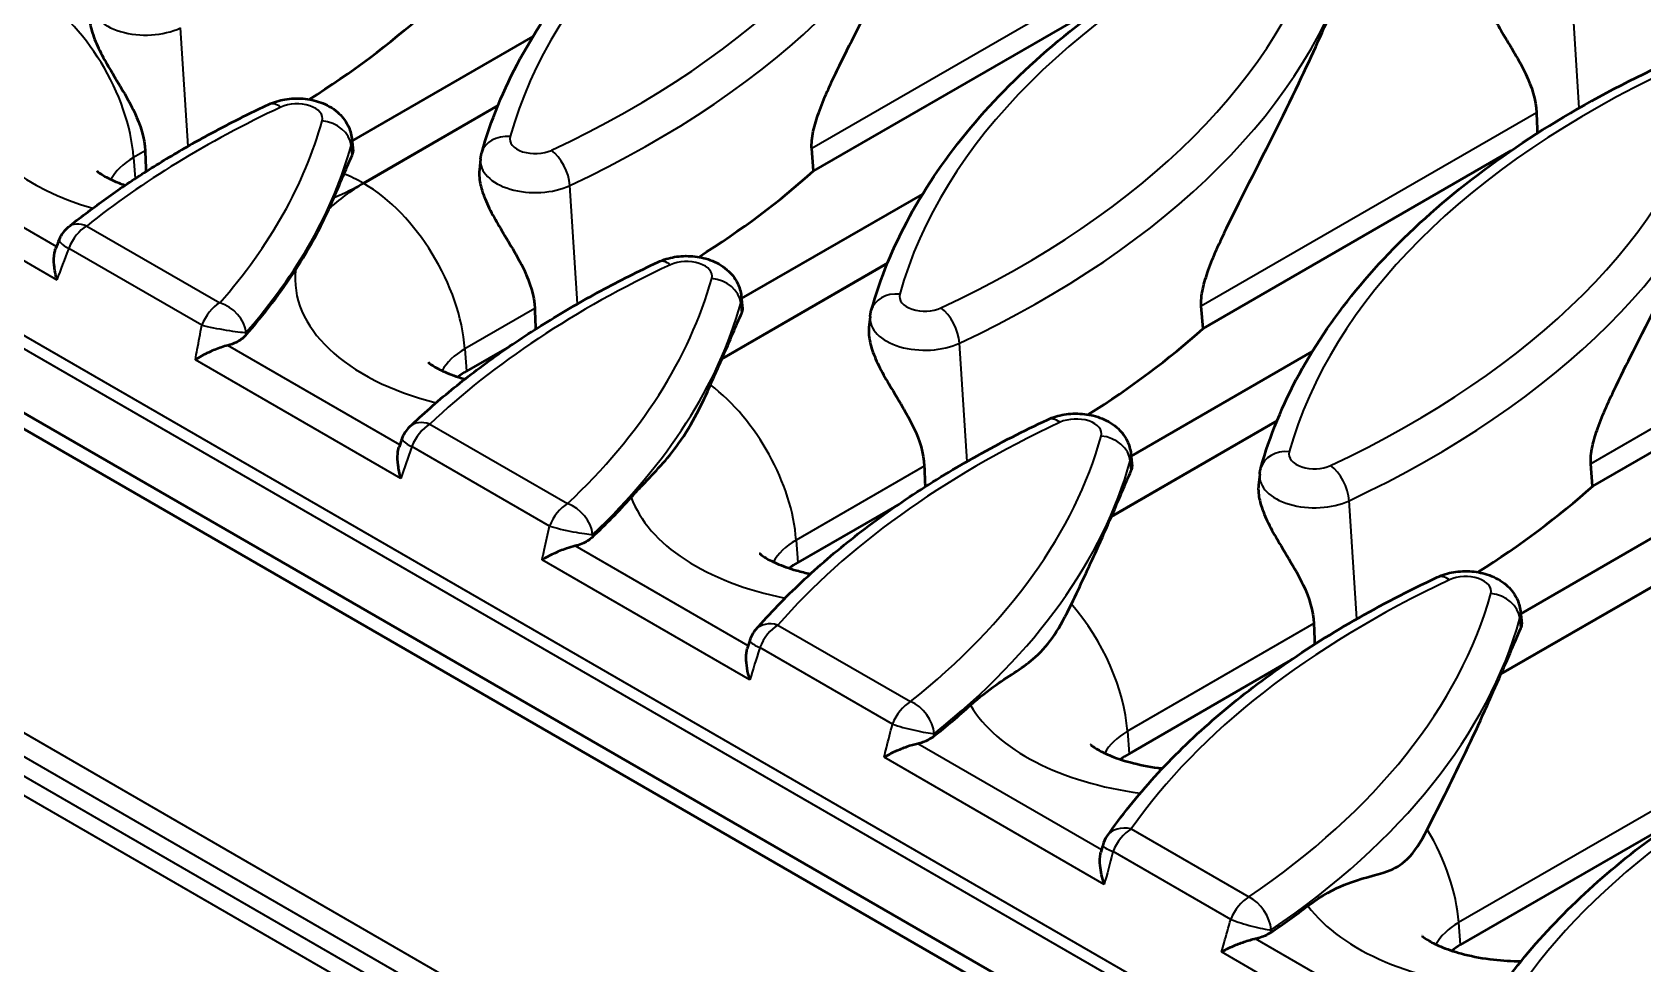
# Model space of a CAD drawing. Header units: millimetres. Extents: x 0 to 1485, y 0 to 1050.
# Drawn here: x 74.41 to 115.34, y 285 to 308.67 of the extents above; entities that cross this region are included whole.
import ezdxf

# ---------------------------------------------------------------- set-up
doc = ezdxf.new("R2010")
doc.units = ezdxf.units.MM
doc.header["$LTSCALE"] = 2.5
doc.layers.add('Sichtbar (ISO)', color=7, linetype='Continuous', lineweight=50)
doc.layers.add('Sichtbar schmal (ISO)', color=7, linetype='Continuous', lineweight=35)

msp = doc.modelspace()

# ---------------------------------------------------------------- linework, layer by layer
at = {"layer": 'Sichtbar (ISO)'}
for p, q in [((102.095, 309.667), (94.264, 305.146)), ((82.536, 305.904), (87.138, 308.561)), ((82.53, 305.967), (82.564, 305.649)), ((85.803, 305.448), (85.773, 305.174)), ((94.264, 305.146), (94.219, 305.712)), ((111.994, 305.662), (104.164, 301.141)), ((63.837, 304.977), (240.26, 203.119)), ((416.86, 100.751), (63.307, 304.875)), ((92.436, 301.9), (97.038, 304.556)), ((92.429, 301.962), (92.463, 301.645)), ((104.164, 301.141), (104.118, 301.708)), ((121.894, 301.657), (114.063, 297.136)), ((95.702, 301.444), (95.673, 301.169)), ((86.539, 300.685), (85.446, 300.054)), ((102.335, 297.895), (106.937, 300.552)), ((102.329, 297.957), (102.363, 297.64)), ((114.063, 297.136), (114.018, 297.703)), ((105.602, 297.439), (105.572, 297.164)), ((96.438, 296.68), (93.864, 295.194)), ((112.235, 293.89), (116.837, 296.547)), ((112.228, 293.953), (112.262, 293.635)), ((106.338, 292.676), (102.282, 290.334)), ((116.237, 288.671), (110.7, 285.474))]:
    msp.add_line(p, q, dxfattribs=at)
for centre, start, end in [((75.796, 303.132), 128.7402, 159.0188), ((84.515, 298.097), 133.5724, 160.878), ((93.359, 292.991), 138.9686, 162.8004), ((102.336, 287.809), 145.0473, 164.8271)]:
    msp.add_arc(centre, 0.75, start, end, dxfattribs=at)
for centre, major_axis, ratio, start_param, end_param in [((60.472, 318.025), (28.411, 0), 0.57735, 5.542918, 5.711515), ((70.371, 314.02), (28.411, 0), 0.57735, 5.542918, 5.711515), ((54.815, 308.305), (28.061, 0), 0.57735, 6.025566, 6.044259), ((154.095, 258.561), (-9.869, -110.703), 0.790547, 4.366822, 4.369148), ((54.815, 308.305), (28.061, 0), 0.57735, 5.812797, 5.926269), ((80.271, 310.016), (28.411, 0), 0.57735, 5.542918, 5.711515), ((87.037, 299.136), (-2.25, 0), 0.57735, 5.497787, 5.645887), ((64.714, 304.3), (28.061, 0), 0.57735, 6.037665, 6.038748), ((162.551, 258.413), (-9.681, -108.352), 0.790346, 4.406458, 4.408644), ((90.17, 306.011), (28.411, 0), 0.57735, 5.542918, 5.711515), ((64.714, 304.3), (28.061, 0), 0.57735, 5.733068, 5.805354), ((74.614, 300.295), (28.061, 0), 0.57735, 6.037665, 6.038748), ((95.455, 294.276), (-2.25, 0), 0.57735, 5.497787, 5.645887), ((169.849, 258.772), (-9.344, -104.432), 0.790213, 4.447753, 4.449817), ((84.513, 296.291), (28.061, 0), 0.57735, 6.037665, 6.038748), ((74.614, 300.295), (28.061, 0), 0.57735, 5.654837, 5.714066), ((103.873, 289.415), (-2.25, 0), 0.57735, 5.497787, 5.645887), ((175.942, 259.512), (-8.856, -98.925), 0.790158, 4.491591, 4.493542), ((84.513, 296.291), (28.061, 0), 0.57735, 5.577567, 5.631766), ((112.291, 284.555), (-2.25, 0), 0.57735, 5.497787, 5.645887)]:
    msp.add_ellipse(centre, major_axis=major_axis, ratio=ratio, start_param=start_param, end_param=end_param, dxfattribs=at)
for points, knots in [([(85.833, 305.605), (86.059, 306.419), (86.388, 307.22), (87.236, 308.775), (87.755, 309.53), (88.97, 310.978), (89.665, 311.673), (91.214, 312.99), (92.068, 313.613), (93.917, 314.777), (94.912, 315.318), (95.967, 315.814)], [5.6570493, 5.6570493, 5.6570493, 5.6570493, 5.8027839, 5.8027839, 5.9485186, 5.9485186, 6.0942532, 6.0942532, 6.2399879, 6.2399879, 6.3857225, 6.3857225, 6.3857225, 6.3857225]), ([(94.219, 305.712), (94.214, 305.776), (94.214, 305.846), (94.228, 305.994), (94.241, 306.073), (94.292, 306.312), (94.344, 306.475), (94.524, 306.98), (94.69, 307.34), (95.027, 308.042), (95.199, 308.382), (95.813, 309.591), (96.286, 310.519), (97.044, 312.109), (97.347, 312.787), (97.59, 313.348)], [0.001445, 0.001445, 0.001445, 0.001445, 0.046776, 0.046776, 0.093551, 0.093551, 0.187102, 0.187102, 0.417891, 0.417891, 0.64868, 0.64868, 1.339149, 1.339149, 1.926999, 1.926999, 1.926999, 1.926999]), ([(95.732, 301.601), (95.959, 302.415), (96.287, 303.215), (97.135, 304.77), (97.655, 305.525), (98.869, 306.974), (99.564, 307.668), (101.113, 308.986), (101.968, 309.609), (103.817, 310.773), (104.812, 311.314), (105.867, 311.809)], [5.6570493, 5.6570493, 5.6570493, 5.6570493, 5.8027839, 5.8027839, 5.9485186, 5.9485186, 6.0942532, 6.0942532, 6.2399879, 6.2399879, 6.3857225, 6.3857225, 6.3857225, 6.3857225]), ([(111.229, 310.15), (111.222, 310.087), (111.222, 310.019), (111.239, 309.826), (111.271, 309.696), (111.36, 309.431), (111.429, 309.274), (111.589, 308.962), (111.679, 308.806), (111.968, 308.317), (112.194, 307.962), (112.519, 307.281), (112.621, 306.949), (112.635, 306.625)], [3.8013839, 3.8013839, 3.8013839, 3.8013839, 3.8486369, 3.8486369, 3.9329934, 3.9329934, 4.0314686, 4.0314686, 4.1299438, 4.1299438, 4.3729414, 4.3729414, 4.5970062, 4.5970062, 4.5970062, 4.5970062]), ([(75.874, 309.178), (75.867, 309.115), (75.867, 309.047), (75.884, 308.854), (75.915, 308.724), (76.005, 308.459), (76.074, 308.302), (76.234, 307.99), (76.324, 307.834), (76.613, 307.345), (76.839, 306.99), (77.163, 306.309), (77.266, 305.977), (77.279, 305.653)], [3.8013839, 3.8013839, 3.8013839, 3.8013839, 3.8486369, 3.8486369, 3.9329934, 3.9329934, 4.0314686, 4.0314686, 4.1299438, 4.1299438, 4.3729414, 4.3729414, 4.5970062, 4.5970062, 4.5970062, 4.5970062]), ([(104.118, 301.708), (104.113, 301.772), (104.114, 301.841), (104.127, 301.989), (104.14, 302.068), (104.192, 302.308), (104.243, 302.471), (104.424, 302.975), (104.59, 303.336), (104.926, 304.037), (105.098, 304.377), (105.712, 305.587), (106.186, 306.514), (106.943, 308.104), (107.246, 308.783), (107.49, 309.344)], [0.001445, 0.001445, 0.001445, 0.001445, 0.046776, 0.046776, 0.093551, 0.093551, 0.187102, 0.187102, 0.417891, 0.417891, 0.64868, 0.64868, 1.339149, 1.339149, 1.926999, 1.926999, 1.926999, 1.926999]), ([(105.632, 297.596), (105.858, 298.41), (106.187, 299.211), (107.035, 300.766), (107.554, 301.52), (108.769, 302.969), (109.464, 303.663), (111.013, 304.981), (111.867, 305.604), (113.716, 306.768), (114.711, 307.309), (115.766, 307.804)], [5.6570493, 5.6570493, 5.6570493, 5.6570493, 5.8027839, 5.8027839, 5.9485186, 5.9485186, 6.0942532, 6.0942532, 6.2399879, 6.2399879, 6.3857225, 6.3857225, 6.3857225, 6.3857225]), ([(80.411, 306.832), (80.549, 306.897), (80.69, 306.938), (80.985, 306.988), (81.138, 306.994), (81.443, 306.969), (81.594, 306.938), (81.888, 306.83), (82.032, 306.755), (82.268, 306.551), (82.365, 306.438), (82.483, 306.196), (82.517, 306.084), (82.53, 305.967)], [0.102537, 0.102537, 0.102537, 0.102537, 0.502627, 0.502627, 0.927097, 0.927097, 1.350551, 1.350551, 1.766423, 1.766423, 2.082244, 2.082244, 2.294291, 2.294291, 2.294291, 2.294291]), ([(75.327, 303.717), (75.618, 303.95), (75.92, 304.18), (76.543, 304.627), (76.864, 304.846), (77.526, 305.274), (77.866, 305.482), (78.564, 305.887), (78.921, 306.084), (79.654, 306.467), (80.028, 306.653), (80.411, 306.832)], [6.1215576, 6.1215576, 6.1215576, 6.1215576, 6.1743906, 6.1743906, 6.2272236, 6.2272236, 6.2800566, 6.2800566, 6.3328895, 6.3328895, 6.3857225, 6.3857225, 6.3857225, 6.3857225]), ([(85.803, 305.448), (85.804, 305.459), (85.805, 305.47), (85.808, 305.491), (85.81, 305.502), (85.814, 305.523), (85.816, 305.533), (85.82, 305.554), (85.822, 305.564), (85.827, 305.585), (85.83, 305.595), (85.833, 305.605)], [5.5596905, 5.5596905, 5.5596905, 5.5596905, 5.57916226, 5.57916226, 5.59863402, 5.59863402, 5.61810578, 5.61810578, 5.63757754, 5.63757754, 5.6570493, 5.6570493, 5.6570493, 5.6570493]), ([(114.018, 297.703), (114.013, 297.767), (114.013, 297.836), (114.027, 297.985), (114.04, 298.064), (114.091, 298.303), (114.143, 298.466), (114.323, 298.97), (114.489, 299.331), (114.826, 300.033), (114.998, 300.372), (115.612, 301.582), (116.085, 302.509), (116.843, 304.1), (117.146, 304.778), (117.389, 305.339)], [0.001445, 0.001445, 0.001445, 0.001445, 0.046776, 0.046776, 0.093551, 0.093551, 0.187102, 0.187102, 0.417891, 0.417891, 0.64868, 0.64868, 1.339149, 1.339149, 1.926999, 1.926999, 1.926999, 1.926999]), ([(76.052, 305.146), (76.052, 305.146), (76.052, 305.146), (76.06, 305.138), (76.098, 305.105), (76.237, 305.015), (76.337, 304.959), (76.555, 304.861), (76.658, 304.82), (76.773, 304.781)], [1.3105354, 1.3105354, 1.3105354, 1.3105354, 1.3330697, 1.3330697, 1.5153701, 1.5153701, 1.6954083, 1.6954083, 1.822493, 1.822493, 1.822493, 1.822493]), ([(85.773, 305.173), (85.767, 305.11), (85.766, 305.043), (85.783, 304.85), (85.815, 304.719), (85.904, 304.454), (85.974, 304.298), (86.133, 303.985), (86.223, 303.829), (86.512, 303.34), (86.738, 302.985), (87.063, 302.304), (87.166, 301.972), (87.179, 301.648)], [3.8013839, 3.8013839, 3.8013839, 3.8013839, 3.8486369, 3.8486369, 3.9329934, 3.9329934, 4.0314686, 4.0314686, 4.1299438, 4.1299438, 4.3729414, 4.3729414, 4.5970062, 4.5970062, 4.5970062, 4.5970062]), ([(81.107, 302.644), (81.271, 302.898), (81.438, 303.17), (81.736, 303.722), (81.849, 303.956), (81.949, 304.177)], [-0.7383327, -0.7383327, -0.7383327, -0.7383327, -0.4628435, -0.4628435, -0.2468614, -0.2468614, -0.2468614, -0.2468614]), ([(75.036, 302.38), (75.036, 302.382), (75.035, 302.383), (75.001, 302.509), (74.978, 302.633), (74.958, 302.862), (74.96, 302.968), (74.984, 303.097), (74.993, 303.132), (75.005, 303.164)], [-0.0007718, -0.0007718, -0.0007718, -0.0007718, 0, 0, 0.0803179, 0.0803179, 0.1558268, 0.1558268, 0.1859927, 0.1859927, 0.1859927, 0.1859927]), ([(90.31, 302.828), (90.448, 302.893), (90.59, 302.933), (90.885, 302.983), (91.038, 302.989), (91.343, 302.964), (91.494, 302.933), (91.787, 302.826), (91.931, 302.75), (92.167, 302.547), (92.264, 302.433), (92.382, 302.191), (92.417, 302.079), (92.429, 301.962)], [0.102537, 0.102537, 0.102537, 0.102537, 0.502627, 0.502627, 0.927097, 0.927097, 1.350551, 1.350551, 1.766423, 1.766423, 2.082244, 2.082244, 2.294291, 2.294291, 2.294291, 2.294291]), ([(83.999, 298.641), (84.336, 298.962), (84.692, 299.275), (85.438, 299.886), (85.828, 300.184), (86.641, 300.762), (87.064, 301.042), (87.941, 301.585), (88.395, 301.847), (89.332, 302.352), (89.814, 302.595), (90.31, 302.828)], [6.0432381, 6.0432381, 6.0432381, 6.0432381, 6.1117349, 6.1117349, 6.1802318, 6.1802318, 6.2487287, 6.2487287, 6.3172256, 6.3172256, 6.3857225, 6.3857225, 6.3857225, 6.3857225]), ([(95.702, 301.444), (95.703, 301.454), (95.705, 301.465), (95.708, 301.486), (95.709, 301.497), (95.713, 301.518), (95.715, 301.529), (95.719, 301.549), (95.722, 301.56), (95.727, 301.58), (95.73, 301.591), (95.732, 301.601)], [5.5596905, 5.5596905, 5.5596905, 5.5596905, 5.57916226, 5.57916226, 5.59863402, 5.59863402, 5.61810578, 5.61810578, 5.63757754, 5.63757754, 5.6570493, 5.6570493, 5.6570493, 5.6570493]), ([(79.828, 300.962), (79.769, 300.895), (79.688, 300.834), (79.526, 300.755), (79.455, 300.729), (79.379, 300.71)], [0, 0, 0, 0, 0.0780568, 0.0780568, 0.1282744, 0.1282744, 0.1282744, 0.1282744]), ([(95.673, 301.169), (95.666, 301.105), (95.666, 301.038), (95.682, 300.845), (95.714, 300.715), (95.804, 300.45), (95.873, 300.293), (96.033, 299.98), (96.123, 299.824), (96.412, 299.335), (96.638, 298.981), (96.962, 298.299), (97.065, 297.968), (97.078, 297.643)], [3.8013839, 3.8013839, 3.8013839, 3.8013839, 3.8486369, 3.8486369, 3.9329934, 3.9329934, 4.0314686, 4.0314686, 4.1299438, 4.1299438, 4.3729414, 4.3729414, 4.5970062, 4.5970062, 4.5970062, 4.5970062]), ([(79.379, 300.71), (79.325, 300.696), (79.27, 300.68), (79.107, 300.625), (78.998, 300.581), (78.773, 300.477), (78.658, 300.413), (78.558, 300.349), (78.557, 300.349), (78.556, 300.348)], [0.1146555, 0.1146555, 0.1146555, 0.1146555, 0.1497355, 0.1497355, 0.2185602, 0.2185602, 0.3012592, 0.3012592, 0.3019459, 0.3019459, 0.3019459, 0.3019459]), ([(84.47, 300.286), (84.47, 300.286), (84.47, 300.286), (84.48, 300.276), (84.519, 300.242), (84.661, 300.152), (84.763, 300.095), (85.03, 299.976), (85.199, 299.914), (85.395, 299.857), (85.4, 299.856), (85.406, 299.854)], [1.3105354, 1.3105354, 1.3105354, 1.3105354, 1.3373086, 1.3373086, 1.5192653, 1.5192653, 1.6994715, 1.6994715, 1.8924441, 1.8924441, 1.8975451, 1.8975451, 1.8975451, 1.8975451]), ([(89.632, 296.85), (89.731, 296.96), (89.825, 297.062), (90.24, 297.502), (90.54, 297.802), (91.205, 298.732), (91.438, 299.242), (91.645, 299.706)], [-0.9135581, -0.9135581, -0.9135581, -0.9135581, -0.8143783, -0.8143783, -0.4533026, -0.4533026, 0, 0, 0, 0]), ([(92.793, 293.484), (93.156, 293.9), (93.547, 294.306), (94.386, 295.095), (94.832, 295.479), (95.778, 296.22), (96.276, 296.579), (97.322, 297.268), (97.869, 297.599), (99.007, 298.233), (99.598, 298.536), (100.21, 298.823)], [5.9633841, 5.9633841, 5.9633841, 5.9633841, 6.0478518, 6.0478518, 6.1323195, 6.1323195, 6.2167872, 6.2167872, 6.3012549, 6.3012549, 6.3857225, 6.3857225, 6.3857225, 6.3857225]), ([(100.21, 298.823), (100.348, 298.888), (100.489, 298.929), (100.784, 298.978), (100.937, 298.984), (101.242, 298.959), (101.393, 298.928), (101.687, 298.821), (101.831, 298.746), (102.067, 298.542), (102.164, 298.429), (102.282, 298.186), (102.316, 298.074), (102.329, 297.957)], [0.102537, 0.102537, 0.102537, 0.102537, 0.502627, 0.502627, 0.927097, 0.927097, 1.350551, 1.350551, 1.766423, 1.766423, 2.082244, 2.082244, 2.294291, 2.294291, 2.294291, 2.294291]), ([(83.78, 297.332), (83.779, 297.333), (83.779, 297.335), (83.746, 297.448), (83.722, 297.56), (83.695, 297.77), (83.691, 297.869), (83.703, 298.018), (83.714, 298.074), (83.73, 298.122)], [-0.0007881, -0.0007881, -0.0007881, -0.0007881, 0, 0, 0.0729564, 0.0729564, 0.1422541, 0.1422541, 0.1880632, 0.1880632, 0.1880632, 0.1880632]), ([(105.602, 297.439), (105.603, 297.45), (105.604, 297.46), (105.607, 297.482), (105.609, 297.492), (105.613, 297.513), (105.615, 297.524), (105.619, 297.545), (105.621, 297.555), (105.626, 297.576), (105.629, 297.586), (105.632, 297.596)], [5.5596905, 5.5596905, 5.5596905, 5.5596905, 5.57916226, 5.57916226, 5.59863402, 5.59863402, 5.61810578, 5.61810578, 5.63757754, 5.63757754, 5.6570493, 5.6570493, 5.6570493, 5.6570493]), ([(101.84, 296.375), (101.934, 296.592), (102.021, 296.795), (102.185, 297.177), (102.266, 297.365), (102.34, 297.529)], [1.8806918, 1.8806918, 1.8806918, 1.8806918, 2.1093529, 2.1093529, 2.3506664, 2.3506664, 2.3506664, 2.3506664]), ([(105.572, 297.164), (105.566, 297.101), (105.565, 297.033), (105.582, 296.84), (105.614, 296.71), (105.703, 296.445), (105.773, 296.288), (105.932, 295.976), (106.022, 295.82), (106.311, 295.33), (106.537, 294.976), (106.862, 294.295), (106.965, 293.963), (106.978, 293.639)], [3.8013839, 3.8013839, 3.8013839, 3.8013839, 3.8486369, 3.8486369, 3.9329934, 3.9329934, 4.0314686, 4.0314686, 4.1299438, 4.1299438, 4.3729414, 4.3729414, 4.5970062, 4.5970062, 4.5970062, 4.5970062]), ([(100.817, 294.135), (101.048, 294.613), (101.262, 295.073), (101.591, 295.805), (101.718, 296.092), (101.833, 296.358)], [1.1724592, 1.1724592, 1.1724592, 1.1724592, 1.5671437, 1.5671437, 1.8461985, 1.8461985, 1.8461985, 1.8461985]), ([(88.206, 295.613), (88.136, 295.596), (88.063, 295.575), (87.876, 295.511), (87.762, 295.464), (87.552, 295.366), (87.456, 295.315), (87.369, 295.262), (87.368, 295.261), (87.367, 295.261)], [0.1046372, 0.1046372, 0.1046372, 0.1046372, 0.1502849, 0.1502849, 0.2231872, 0.2231872, 0.2936553, 0.2936553, 0.2943519, 0.2943519, 0.2943519, 0.2943519]), ([(88.635, 295.83), (88.568, 295.767), (88.481, 295.712), (88.324, 295.646), (88.266, 295.628), (88.206, 295.613)], [0, 0, 0, 0, 0.0768611, 0.0768611, 0.1163336, 0.1163336, 0.1163336, 0.1163336]), ([(92.887, 295.426), (92.887, 295.426), (92.889, 295.425), (92.903, 295.412), (92.945, 295.376), (93.093, 295.284), (93.198, 295.226), (93.471, 295.107), (93.644, 295.045), (93.948, 294.959), (94.065, 294.93), (94.187, 294.905)], [1.3105354, 1.3105354, 1.3105354, 1.3105354, 1.3469607, 1.3469607, 1.528198, 1.528198, 1.708814, 1.708814, 1.9026048, 1.9026048, 2.0115504, 2.0115504, 2.0115504, 2.0115504]), ([(101.722, 288.238), (102.085, 288.758), (102.492, 289.265), (103.388, 290.248), (103.877, 290.724), (104.933, 291.644), (105.499, 292.087), (106.702, 292.935), (107.339, 293.34), (108.678, 294.11), (109.379, 294.475), (110.109, 294.818)], [5.8813541, 5.8813541, 5.8813541, 5.8813541, 5.9822278, 5.9822278, 6.0831015, 6.0831015, 6.1839752, 6.1839752, 6.2848489, 6.2848489, 6.3857225, 6.3857225, 6.3857225, 6.3857225]), ([(110.109, 294.818), (110.247, 294.883), (110.389, 294.924), (110.684, 294.973), (110.837, 294.979), (111.142, 294.954), (111.293, 294.924), (111.586, 294.816), (111.73, 294.741), (111.966, 294.537), (112.063, 294.424), (112.181, 294.181), (112.216, 294.07), (112.228, 293.953)], [0.102537, 0.102537, 0.102537, 0.102537, 0.502627, 0.502627, 0.927097, 0.927097, 1.350551, 1.350551, 1.766423, 1.766423, 2.082244, 2.082244, 2.294291, 2.294291, 2.294291, 2.294291]), ([(98.251, 291.565), (98.487, 291.777), (98.704, 291.941), (99.275, 292.341), (99.603, 292.524), (100.276, 293.131), (100.518, 293.514), (100.817, 294.135)], [-1.180217, -1.180217, -1.180217, -1.180217, -0.963853, -0.963853, -0.533073, -0.533073, 0, 0, 0, 0]), ([(111.74, 292.37), (111.782, 292.468), (111.823, 292.562), (111.998, 292.971), (112.128, 293.278), (112.24, 293.524)], [5.4826973, 5.4826973, 5.4826973, 5.4826973, 5.5850708, 5.5850708, 5.9462229, 5.9462229, 5.9462229, 5.9462229]), ([(92.649, 292.212), (92.649, 292.213), (92.648, 292.214), (92.617, 292.313), (92.593, 292.411), (92.561, 292.597), (92.551, 292.687), (92.55, 292.858), (92.559, 292.94), (92.58, 293.009)], [-0.0008062, -0.0008062, -0.0008062, -0.0008062, 0, 0, 0.0642914, 0.0642914, 0.126081, 0.126081, 0.1905923, 0.1905923, 0.1905923, 0.1905923]), ([(109.861, 288.409), (110.202, 289.079), (110.536, 289.75), (111.186, 291.113), (111.489, 291.792), (111.732, 292.353)], [0.830789, 0.830789, 0.830789, 0.830789, 1.339149, 1.339149, 1.926999, 1.926999, 1.926999, 1.926999]), ([(96.911, 290.587), (96.822, 290.567), (96.729, 290.539), (96.535, 290.472), (96.433, 290.431), (96.237, 290.342), (96.143, 290.294), (96.058, 290.245), (96.057, 290.245), (96.057, 290.244)], [0.0947916, 0.0947916, 0.0947916, 0.0947916, 0.1522468, 0.1522468, 0.2178656, 0.2178656, 0.2863204, 0.2863204, 0.2870271, 0.2870271, 0.2870271, 0.2870271]), ([(97.315, 290.772), (97.24, 290.713), (97.147, 290.662), (96.998, 290.61), (96.955, 290.597), (96.911, 290.587)], [0, 0, 0, 0, 0.07596, 0.07596, 0.1047277, 0.1047277, 0.1047277, 0.1047277]), ([(110.798, 282.894), (111.134, 283.525), (111.532, 284.14), (112.447, 285.334), (112.963, 285.913), (114.104, 287.026), (114.729, 287.561), (116.078, 288.581), (116.803, 289.066), (118.341, 289.982), (119.155, 290.413), (120.009, 290.814)], [5.7963505, 5.7963505, 5.7963505, 5.7963505, 5.9142249, 5.9142249, 6.0320993, 6.0320993, 6.1499737, 6.1499737, 6.2678481, 6.2678481, 6.3857225, 6.3857225, 6.3857225, 6.3857225]), ([(101.305, 290.566), (101.305, 290.566), (101.308, 290.564), (101.329, 290.545), (101.377, 290.506), (101.535, 290.41), (101.645, 290.352), (101.93, 290.231), (102.108, 290.169), (102.526, 290.057), (102.769, 290.008), (103.06, 289.969), (103.095, 289.965), (103.13, 289.961)], [1.3105354, 1.3105354, 1.3105354, 1.3105354, 1.3627451, 1.3627451, 1.5429892, 1.5429892, 1.7243543, 1.7243543, 1.9195187, 1.9195187, 2.1315394, 2.1315394, 2.1599898, 2.1599898, 2.1599898, 2.1599898]), ([(106.828, 286.468), (107.19, 286.742), (107.506, 286.9), (108.187, 287.181), (108.546, 287.236), (109.032, 287.416), (109.192, 287.503), (109.535, 287.832), (109.693, 288.079), (109.861, 288.409)], [-1.034156, -1.034156, -1.034156, -1.034156, -0.834853, -0.834853, -0.475916, -0.475916, -0.260053, -0.260053, 0, 0, 0, 0]), ([(101.653, 287.013), (101.653, 287.014), (101.652, 287.015), (101.599, 287.177), (101.562, 287.339), (101.535, 287.605), (101.538, 287.708), (101.557, 287.801), (101.56, 287.81), (101.562, 287.82)], [-0.0008269, -0.0008269, -0.0008269, -0.0008269, 0, 0, 0.1062093, 0.1062093, 0.1910154, 0.1910154, 0.2010287, 0.2010287, 0.2010287, 0.2010287]), ([(105.873, 285.784), (105.792, 285.729), (105.693, 285.683), (105.554, 285.642), (105.527, 285.635), (105.499, 285.629)], [0, 0, 0, 0, 0.07529831, 0.07529831, 0.09334807, 0.09334807, 0.09334807, 0.09334807]), ([(109.723, 285.706), (109.723, 285.706), (109.728, 285.701), (109.763, 285.671), (109.819, 285.63), (109.992, 285.528), (110.111, 285.469), (110.413, 285.348), (110.6, 285.286), (111.034, 285.177), (111.284, 285.131), (111.773, 285.075), (112.008, 285.061), (112.244, 285.059)], [1.310535, 1.310535, 1.310535, 1.310535, 1.386619, 1.386619, 1.565768, 1.565768, 1.748444, 1.748444, 1.945758, 1.945758, 2.15979, 2.15979, 2.343964, 2.343964, 2.343964, 2.343964]), ([(105.499, 285.629), (105.486, 285.626), (105.473, 285.623), (105.361, 285.596), (105.259, 285.566), (105.066, 285.498), (104.973, 285.46), (104.794, 285.382), (104.709, 285.339), (104.63, 285.296), (104.629, 285.296), (104.629, 285.295)], [0.0850363, 0.0850363, 0.0850363, 0.0850363, 0.0934038, 0.0934038, 0.1558913, 0.1558913, 0.2163996, 0.2163996, 0.2791222, 0.2791222, 0.2798388, 0.2798388, 0.2798388, 0.2798388])]:
    msp.add_open_spline(points, degree=3, knots=knots, dxfattribs=at)
for points, degree in [([(112.635, 306.625), (112.646, 306.365), (112.657, 306.1)], 2), ([(77.279, 305.653), (77.29, 305.393), (77.301, 305.128)], 2), ([(82.333, 305.063), (82.409, 305.24), (82.478, 305.4), (82.541, 305.538)], 3), ([(82.541, 305.538), (82.559, 305.578), (82.567, 305.617), (82.564, 305.649)], 3), ([(82.078, 304.471), (82.177, 304.705), (82.263, 304.9), (82.333, 305.063)], 3), ([(87.179, 301.648), (87.19, 301.388), (87.201, 301.124)], 2), ([(92.441, 301.534), (92.459, 301.574), (92.467, 301.612), (92.463, 301.645)], 3), ([(91.941, 300.379), (92.139, 300.839), (92.305, 301.235), (92.441, 301.534)], 3), ([(91.645, 299.706), (91.748, 299.936), (91.844, 300.156), (91.933, 300.362)], 3), ([(97.078, 297.643), (97.089, 297.383), (97.1, 297.119)], 2), ([(102.34, 297.529), (102.358, 297.569), (102.366, 297.607), (102.363, 297.64)], 3), ([(106.978, 293.639), (106.989, 293.379), (107, 293.114)], 2), ([(112.24, 293.524), (112.258, 293.564), (112.266, 293.603), (112.262, 293.635)], 3)]:
    msp.add_open_spline(points, degree=degree, dxfattribs=at)
at = {"layer": 'Sichtbar schmal (ISO)'}
for p, q in [((102.735, 310.63), (94.219, 305.712)), ((113.724, 306.745), (113.53, 309.751)), ((78.369, 305.773), (78.175, 308.779)), ((240.443, 204.975), (64.019, 306.833)), ((86.247, 306.812), (82.822, 304.835)), ((82.833, 304.828), (86.24, 306.795)), ((112.635, 306.625), (104.118, 301.708)), ((240.374, 204.683), (63.95, 306.541)), ((70.421, 305.882), (75.027, 303.222)), ((82.541, 305.538), (82.515, 305.789)), ((69.615, 305.51), (75.036, 302.38)), ((77.279, 305.653), (76.986, 305.484)), ((76.986, 305.484), (77.025, 304.949)), ((88.268, 301.769), (88.074, 304.774)), ((75.796, 303.744), (79.176, 301.793)), ((78.716, 301.221), (75.337, 303.173)), ((91.933, 300.362), (96.14, 302.791)), ((96.146, 302.807), (91.941, 300.379)), ((122.534, 302.62), (114.018, 297.703)), ((87.179, 301.648), (85.404, 300.624)), ((92.441, 301.534), (92.414, 301.785)), ((83.752, 298.185), (79.379, 300.71)), ((85.404, 300.624), (85.446, 300.054)), ((98.168, 297.764), (97.974, 300.769)), ((83.78, 297.332), (78.556, 300.348)), ((101.833, 296.358), (106.039, 298.786)), ((106.046, 298.803), (101.84, 296.375)), ((84.515, 298.71), (88.014, 296.69)), ((87.555, 296.118), (84.056, 298.138)), ((97.078, 297.643), (93.822, 295.763)), ((102.34, 297.529), (102.314, 297.78)), ((108.067, 293.759), (107.873, 296.765)), ((92.6, 293.076), (88.206, 295.613)), ((93.822, 295.763), (93.864, 295.194)), ((92.649, 292.212), (87.367, 295.261)), ((111.732, 292.353), (115.939, 294.781)), ((115.945, 294.798), (111.74, 292.37)), ((93.359, 293.604), (96.729, 291.658)), ((106.978, 293.639), (102.24, 290.903)), ((112.24, 293.524), (112.213, 293.775)), ((96.269, 291.087), (92.9, 293.032)), ((104.521, 273.353), (72.422, 291.885)), ((72.611, 291.178), (104.711, 272.646)), ((101.582, 287.891), (96.911, 290.587)), ((102.24, 290.903), (102.282, 290.334)), ((105.478, 271.704), (73.359, 290.248)), ((101.653, 287.013), (96.057, 290.244)), ((73.58, 289.628), (105.698, 271.084)), ((116.877, 289.634), (110.658, 286.043)), ((102.336, 288.421), (105.325, 286.695)), ((104.866, 286.124), (101.877, 287.85)), ((110.658, 286.043), (110.7, 285.474)), ((110.807, 281.728), (104.629, 285.295)), ((110.708, 282.621), (105.499, 285.629))]:
    msp.add_line(p, q, dxfattribs=at)
for centre, major_axis, ratio, start_param, end_param in [((113.518, 303.516), (-27.308, 0), 0.57735, 5.39525, 6.123923), ((70.371, 317.899), (27.308, 0), 0.57735, 5.39525, 6.123923), ((70.371, 317.34), (28.055, 0), 0.57735, 5.39525, 6.123923), ((123.417, 299.512), (-27.308, 0), 0.57735, 5.39525, 6.123923), ((80.271, 313.894), (27.308, 0), 0.57735, 5.39525, 6.123923), ((80.271, 313.335), (28.055, 0), 0.57735, 5.39525, 6.123923), ((78.619, 307.262), (-5.945, 0), 0.57735, 5.497787, 7.387872), ((74.415, 306.708), (-1.825, 3.161), 0.57735, 4.014257, 5.497787), ((77.295, 309.403), (-1.394, 0), 0.57735, 6.221282, 8.536843), ((133.317, 295.507), (-27.308, 0), 0.57735, 5.39525, 6.123923), ((90.17, 309.889), (27.308, 0), 0.57735, 5.39525, 6.123923), ((97.961, 294.535), (-27.308, 0), 0.57735, 5.39525, 5.659415), ((80.73, 306.154), (-0.319, 0.679), 0.515222, 5.544059, 6.283185), ((81.138, 306.476), (0.647, 0), 0.57735, 6.123923, 8.536843), ((90.17, 309.33), (28.055, 0), 0.57735, 5.39525, 6.123923), ((54.815, 308.917), (27.308, 0), 0.57735, 5.81432, 6.123923), ((81.777, 305.804), (0.723, -0.201), 0.806163, 0.307895, 1.791425), ((54.815, 308.358), (28.055, 0), 0.57735, 5.81432, 6.123923), ((81.138, 305.917), (1.394, 0), 0.57735, 6.123923, 6.345089), ((86.555, 305.404), (-0.723, 0.201), 0.806163, 4.933018, 6.283185), ((87.194, 305.957), (-0.647, 0), 0.57735, 6.123923, 8.536843), ((78.619, 304.541), (-2.308, 0), 0.57735, 5.497787, 5.989197), ((87.194, 305.398), (-1.394, 0), 0.57735, 6.221282, 8.536843), ((87.603, 305.055), (0.319, -0.679), 0.515222, 0.918936, 2.402466), ((82.822, 301.855), (1.825, -3.161), 0.57735, 2.356194, 2.546929), ((87.037, 302.402), (5.945, 0), 0.57735, 2.356194, 2.597862), ((78.619, 307.262), (-5.945, 0), 0.57735, 2.191947, 2.356194), ((82.833, 301.848), (-1.825, 3.161), 0.57735, 4.014257, 5.497787), ((75.796, 303.132), (-0.469, 0.585), 0.662736, 5.402809, 6.283185), ((75.796, 303.132), (0.375, 0.65), 0.57735, 0.785398, 1.832596), ((75.796, 303.132), (-0.7, 0.269), 0.208576, 0, 0.938058), ((90.629, 302.149), (-0.319, 0.679), 0.515222, 5.544059, 6.283185), ((91.038, 302.471), (0.647, 0), 0.57735, 6.123923, 8.536843), ((87.037, 302.402), (-5.945, 0), 0.57735, 6.21238, 7.445187), ((107.861, 290.53), (-27.308, 0), 0.57735, 5.39525, 5.737734), ((64.714, 304.912), (27.308, 0), 0.57735, 5.734539, 6.123923), ((91.677, 301.8), (0.723, -0.201), 0.806163, 0.307895, 1.791425), ((96.455, 301.4), (-0.723, 0.201), 0.806163, 4.933018, 6.283185), ((79.176, 301.18), (-0.375, -0.65), 0.57735, 3.926991, 4.974188), ((79.176, 301.18), (0.564, -0.495), 0.728381, 0.655904, 2.139433), ((64.714, 304.353), (28.055, 0), 0.57735, 5.734539, 6.123923), ((91.038, 301.912), (1.394, 0), 0.57735, 6.123923, 6.345089), ((97.094, 301.953), (-0.647, 0), 0.57735, 6.123923, 8.536843), ((97.502, 301.051), (0.319, -0.679), 0.515222, 0.918936, 2.402466), ((97.094, 301.394), (-1.394, 0), 0.57735, 6.221282, 8.536843), ((79.176, 301.18), (0.738, -0.132), 0.068731, 4.05329, 5.850996), ((87.037, 299.681), (-2.308, 0), 0.57735, 5.497787, 5.989197), ((91.251, 296.988), (-1.825, 3.161), 0.57735, 4.014257, 5.34465), ((84.515, 298.097), (-0.517, 0.543), 0.698018, 5.345376, 6.283185), ((100.529, 298.144), (-0.319, 0.679), 0.515222, 5.544059, 6.283185), ((100.937, 298.467), (0.647, 0), 0.57735, 6.123923, 8.536843), ((84.515, 298.097), (0.375, 0.65), 0.57735, 0.785398, 1.832596), ((117.76, 286.525), (-27.308, 0), 0.57735, 5.39525, 5.817588), ((74.614, 300.908), (27.308, 0), 0.57735, 5.65627, 6.123923), ((101.576, 297.795), (0.723, -0.201), 0.806163, 0.307895, 1.791425), ((84.515, 298.097), (-0.709, 0.246), 0.18555, 0, 0.931662), ((100.937, 297.908), (1.394, 0), 0.57735, 6.123923, 6.345089), ((106.354, 297.395), (-0.723, 0.201), 0.806163, 4.933018, 6.283185), ((106.993, 297.948), (-0.647, 0), 0.57735, 6.123923, 8.536843), ((74.614, 300.349), (28.055, 0), 0.57735, 5.65627, 6.123923), ((107.402, 297.046), (0.319, -0.679), 0.515222, 0.918936, 2.402466), ((106.993, 297.389), (-1.394, 0), 0.57735, 6.221282, 8.536843), ((95.455, 297.541), (-5.945, 0), 0.57735, 0.202869, 1.243831), ((88.014, 296.077), (-0.375, -0.65), 0.57735, 3.926991, 4.974188), ((88.014, 296.077), (0.515, -0.545), 0.696661, 0.722757, 2.206287), ((88.014, 296.077), (0.733, -0.158), 0.094823, 4.056072, 5.786315), ((95.455, 294.821), (-2.308, 0), 0.57735, 5.497787, 5.989197), ((127.66, 282.521), (-27.308, 0), 0.57735, 5.39525, 5.899618), ((110.428, 294.139), (-0.319, 0.679), 0.515222, 5.544059, 6.283185), ((110.837, 294.462), (0.647, 0), 0.57735, 6.123923, 8.536843), ((84.513, 296.903), (27.308, 0), 0.57735, 5.57897, 6.123923), ((111.476, 293.79), (0.723, -0.201), 0.806163, 0.307895, 1.791425), ((99.669, 292.128), (-1.825, 3.161), 0.57735, 4.014257, 5.036874), ((110.837, 293.903), (1.394, 0), 0.57735, 6.123923, 6.345089), ((93.359, 292.991), (-0.566, 0.492), 0.729584, 5.27809, 6.283185), ((93.359, 292.991), (0.375, 0.65), 0.57735, 0.785398, 1.832596), ((84.513, 296.344), (28.055, 0), 0.57735, 5.57897, 6.123923), ((93.359, 292.991), (-0.716, 0.222), 0.161213, 0, 0.925843), ((96.729, 291.046), (-0.375, -0.65), 0.57735, 3.926991, 4.974188), ((96.729, 291.046), (0.467, -0.587), 0.661232, 0.779826, 2.263356), ((103.873, 292.681), (-5.945, 0), 0.57735, 0.331362, 1.349439), ((96.729, 291.046), (0.728, -0.181), 0.119432, 4.059547, 5.723055), ((103.873, 289.961), (-2.308, 0), 0.57735, 5.497787, 5.989197), ((137.559, 278.516), (-27.308, 0), 0.57735, 5.39525, 5.984622), ((94.413, 292.898), (27.308, 0), 0.57735, 5.502154, 6.123923), ((94.413, 292.339), (28.055, 0), 0.57735, 5.502154, 6.123923), ((102.336, 287.809), (-0.615, 0.43), 0.757166, 5.199156, 6.283185), ((102.336, 287.809), (0.375, 0.65), 0.57735, 0.785398, 1.832596), ((108.087, 287.268), (-1.825, 3.161), 0.57735, 4.014257, 4.74004), ((102.336, 287.809), (-0.724, 0.196), 0.135043, 0, 0.920602), ((105.325, 286.083), (-0.375, -0.65), 0.57735, 3.926991, 4.974188), ((105.325, 286.083), (0.422, -0.62), 0.622268, 0.828641, 2.312171), ((105.325, 286.083), (0.722, -0.204), 0.142979, 4.063676, 5.66086), ((112.291, 287.821), (-5.945, 0), 0.57735, 0.405392, 1.478381), ((112.291, 285.101), (-2.308, 0), 0.57735, 5.497787, 5.989197)]:
    msp.add_ellipse(centre, major_axis=major_axis, ratio=ratio, start_param=start_param, end_param=end_param, dxfattribs=at)
for points, knots in [([(75.337, 303.173), (75.335, 303.167), (75.332, 303.161), (75.231, 302.897), (75.133, 302.639), (75.036, 302.38)], [-1.56117135, -1.56117135, -1.56117135, -1.56117135, -1.56082426, -1.56082426, -1.54528892, -1.54528892, -1.54528892, -1.54528892]), ([(78.556, 300.348), (78.572, 300.434), (78.588, 300.52), (78.604, 300.606), (78.642, 300.811), (78.68, 301.016), (78.716, 301.221)], [-1.12943973, -1.12943973, -1.12943973, -1.12943973, -1.12460129, -1.12460129, -1.12460129, -1.11301253, -1.11301253, -1.11301253, -1.11301253]), ([(84.056, 298.138), (84.053, 298.13), (84.05, 298.122), (83.957, 297.853), (83.868, 297.593), (83.78, 297.332)], [-1.48134337, -1.48134337, -1.48134337, -1.48134337, -1.48084665, -1.48084665, -1.46519512, -1.46519512, -1.46519512, -1.46519512]), ([(87.367, 295.261), (87.386, 295.343), (87.404, 295.426), (87.422, 295.508), (87.467, 295.712), (87.511, 295.915), (87.555, 296.118)], [-1.20481104, -1.20481104, -1.20481104, -1.20481104, -1.20017857, -1.20017857, -1.20017857, -1.18873891, -1.18873891, -1.18873891, -1.18873891]), ([(92.9, 293.032), (92.897, 293.021), (92.893, 293.01), (92.808, 292.737), (92.728, 292.474), (92.649, 292.212)], [-1.39896315, -1.39896315, -1.39896315, -1.39896315, -1.39829084, -1.39829084, -1.38242798, -1.38242798, -1.38242798, -1.38242798]), ([(96.057, 290.244), (96.077, 290.324), (96.097, 290.403), (96.117, 290.482), (96.169, 290.684), (96.219, 290.886), (96.269, 291.087)], [-1.27970399, -1.27970399, -1.27970399, -1.27970399, -1.27522859, -1.27522859, -1.27522859, -1.26387056, -1.26387056, -1.26387056, -1.26387056]), ([(101.877, 287.85), (101.873, 287.835), (101.869, 287.821), (101.794, 287.542), (101.723, 287.277), (101.653, 287.013)], [-1.31329785, -1.31329785, -1.31329785, -1.31329785, -1.31240831, -1.31240831, -1.29622858, -1.29622858, -1.29622858, -1.29622858]), ([(104.629, 285.295), (104.651, 285.372), (104.673, 285.448), (104.695, 285.525), (104.752, 285.725), (104.809, 285.924), (104.866, 286.124)], [-1.35461636, -1.35461636, -1.35461636, -1.35461636, -1.35025925, -1.35025925, -1.35025925, -1.33891944, -1.33891944, -1.33891944, -1.33891944])]:
    msp.add_open_spline(points, degree=3, knots=knots, dxfattribs=at)
for points in [[(79.842, 301.039), (79.837, 301.013), (79.833, 300.988), (79.828, 300.962)], [(88.652, 295.906), (88.646, 295.881), (88.641, 295.856), (88.635, 295.83)], [(97.334, 290.846), (97.328, 290.822), (97.321, 290.797), (97.315, 290.772)], [(105.895, 285.857), (105.887, 285.833), (105.88, 285.809), (105.873, 285.784)]]:
    msp.add_open_spline(points, degree=3, dxfattribs=at)

doc.saveas('drawing.dxf')
